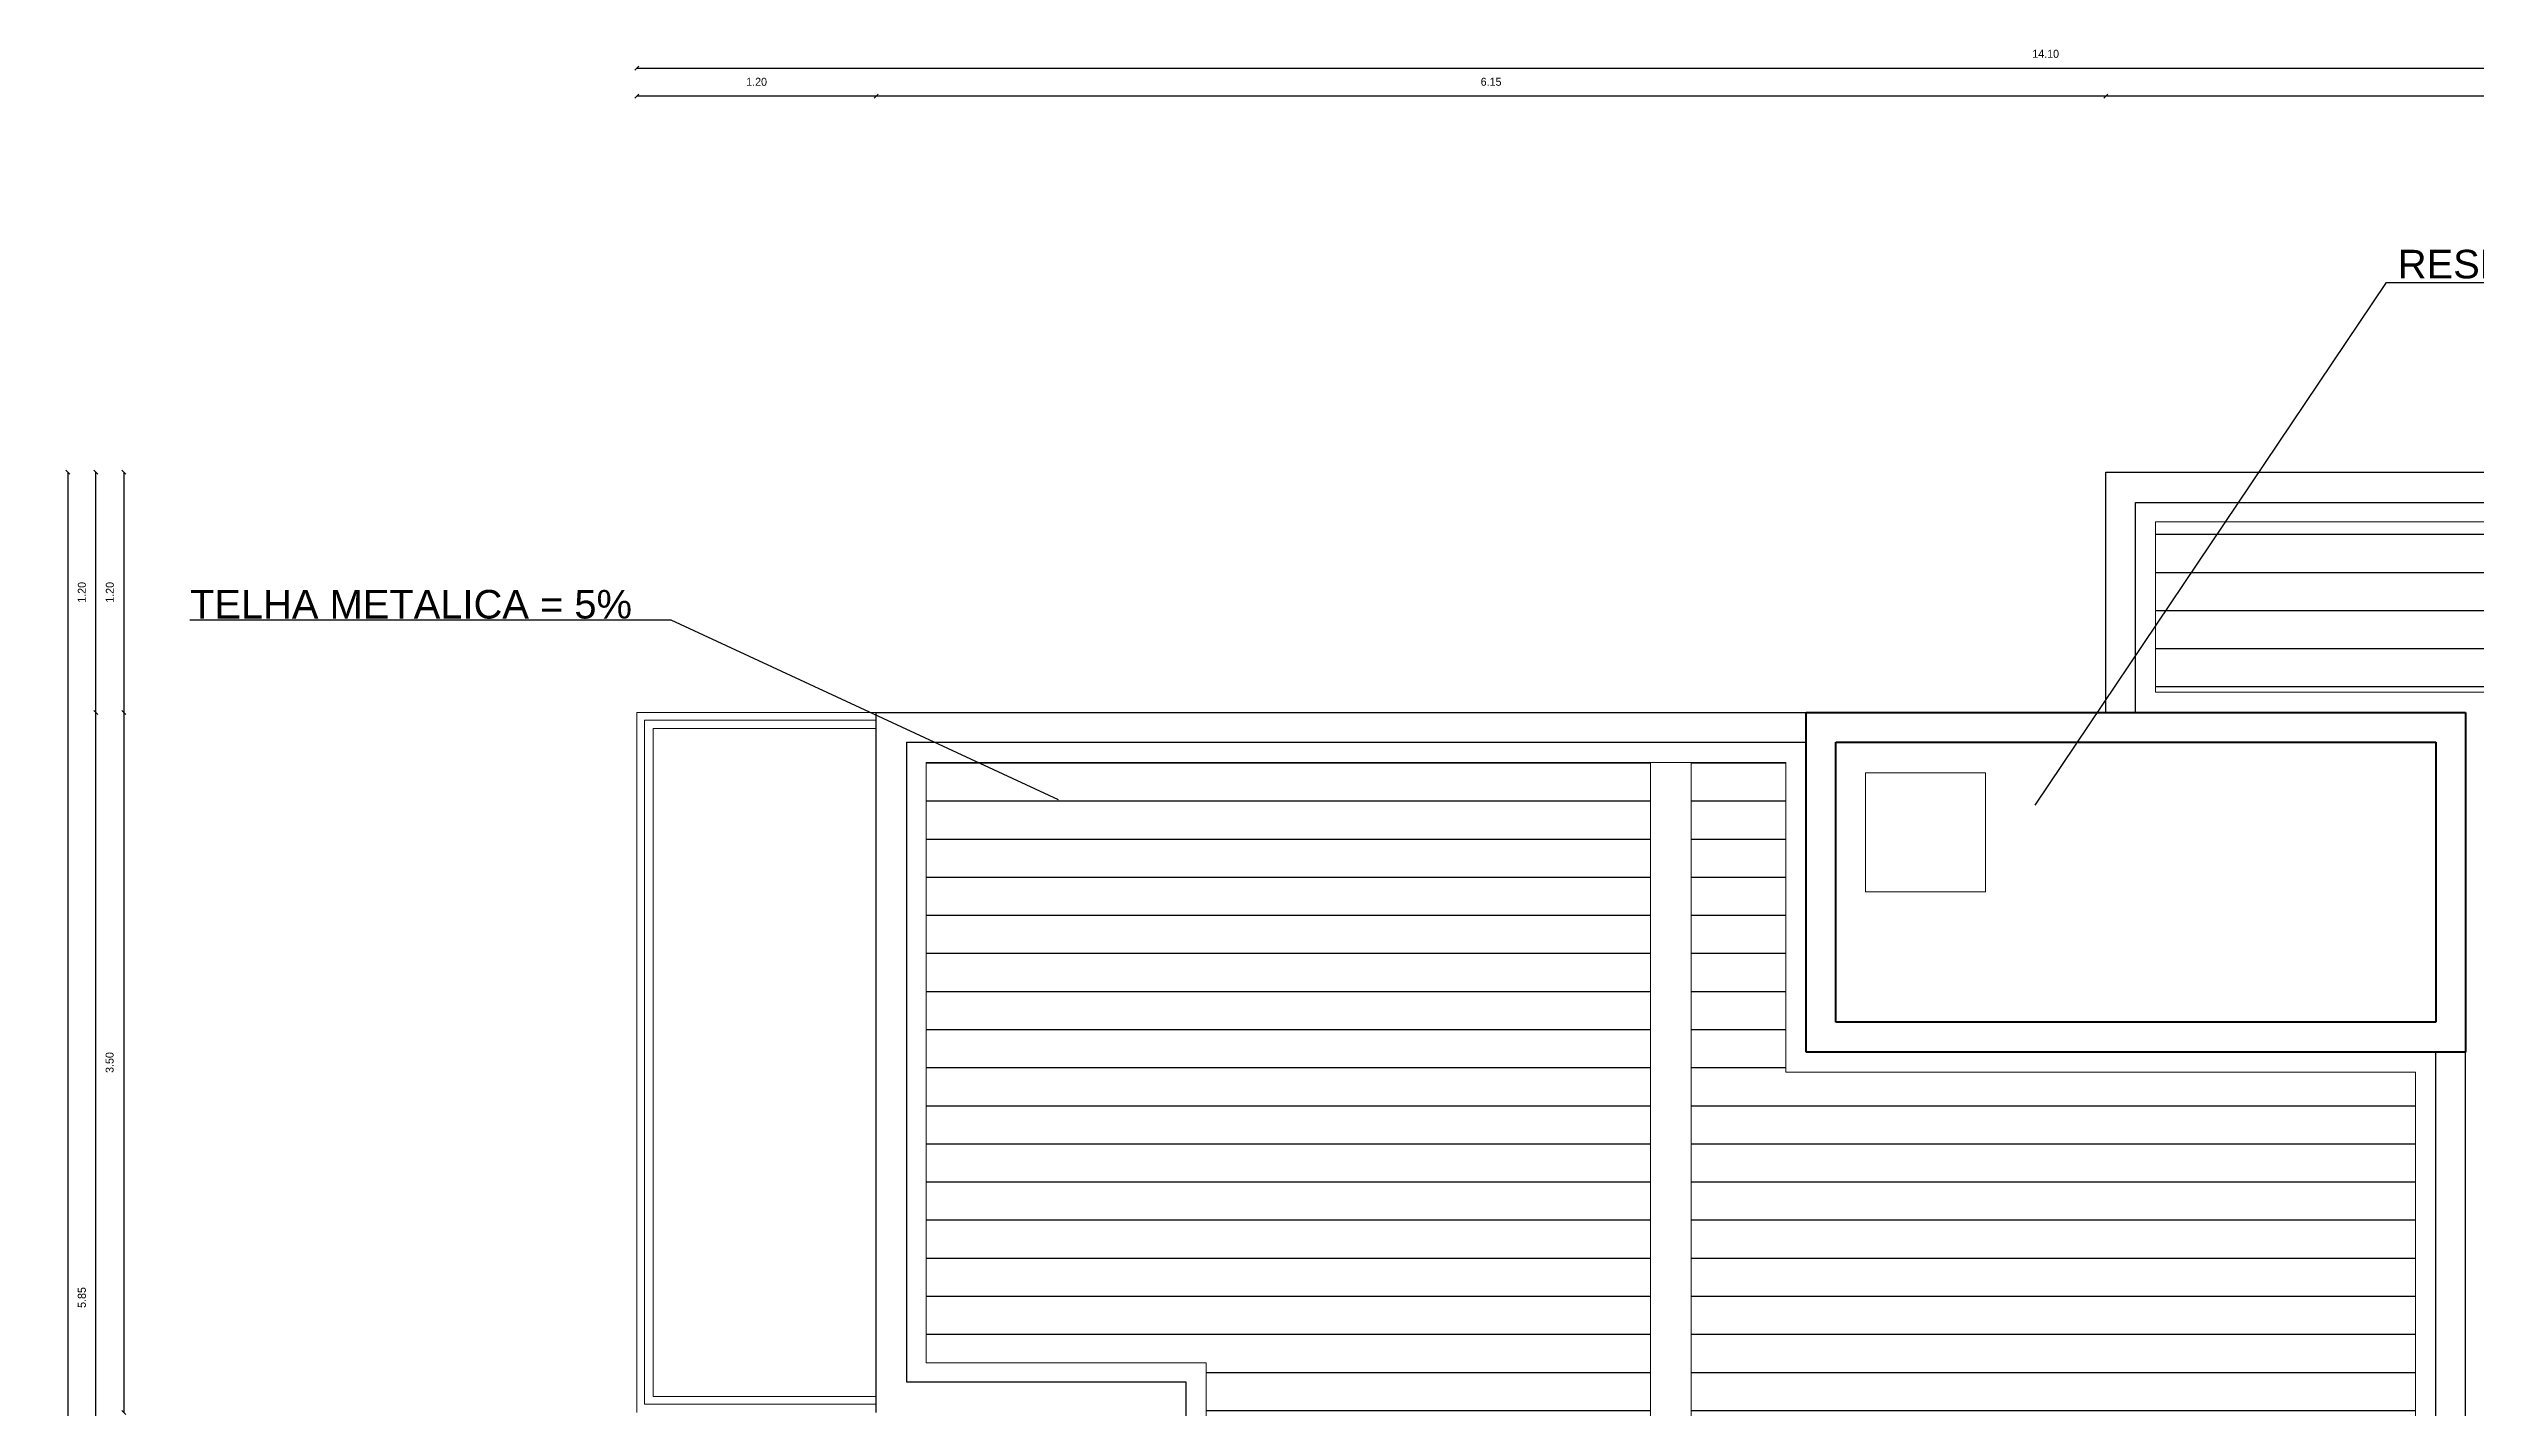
# Model space of a CAD drawing. Header units: metres. Extents: x 6 to 145, y 4 to 18.
# Drawn here: x 126.19 to 138.34, y 11.45 to 18.24 of the extents above; entities that cross this region are included whole.
import ezdxf

# ---------------------------------------------------------------- set-up
doc = ezdxf.new("R2010")
doc.units = ezdxf.units.M
doc.linetypes.add('DASHED2', pattern=[0.375, 0.25, -0.125])
doc.layers.get('0').update_dxf_attribs({"linetype": 'DASHED2'})
for name, color, linetype in [('01', 7, 'Continuous'), ('18-Textos', 7, 'Continuous'), ('ARQ - Cotas', 9, 'Continuous'), ('COTA', 5, 'Continuous')]:
    doc.layers.add(name, color=color, linetype=linetype)
doc.styles.add('ISA', font='stylu.ttf')
doc.styles.get("Standard").update_dxf_attribs({"font": 'arial.ttf'})
doc.dimstyles.new('ANAPAULA25', dxfattribs={"dimscale": 0, "dimtxt": 0.04, "dimasz": 0.02, "dimexe": 0.1, "dimexo": 0.4, "dimgap": 0.05, "dimtad": 1, "dimzin": 4, "dimdsep": 46, "dimtxsty": 'ISA', "dimblk": 'OBLIQUE', "dimcen": 0.03, "dimse1": 1, "dimse2": 1, "dimclrd": 256, "dimclrt": 256, "dimadec": 0, "dimazin": 0, "dimtfac": 1, "dimtmove": 2, "dimatfit": 3, "dimldrblk": 'OPEN30', "dimfxl": 0.1, "dimtolj": 1, "dimtzin": 0, "dimlwd": -1, "dimarcsym": 0})

# ---------------------------------------------------------------- blocks, each defined once
blk = doc.blocks.new('_Oblique')
at = {"color": 0, "linetype": 'ByBlock', "lineweight": -2}
blk.add_line((-0.5, -0.5), (0.5, 0.5), dxfattribs=at)
blk = doc.blocks.new('*D235')
at = {"layer": 'COTA', "ltscale": 1000, "transparency": 16777216}
blk.add_line((141.934, 18.003), (136.486, 18.003), dxfattribs=at)
at = {"layer": 'Defpoints', "color": 0, "ltscale": 1000, "transparency": 16777216}
for p in [(136.486, 18.003), (136.486, 16.122), (141.934, 16.122)]:
    blk.add_point(p, dxfattribs=at)
at = {"layer": 'COTA', "ltscale": 1000, "transparency": 16777216, "xscale": 0.02, "yscale": 0.02, "zscale": 0.02, "rotation": 180}
blk.add_blockref('_Oblique', (136.486, 18.003), dxfattribs=at)
at = {"layer": 'COTA', "ltscale": 1000, "transparency": 16777216, "xscale": 0.02, "yscale": 0.02, "zscale": 0.02}
blk.add_blockref('_Oblique', (141.934, 18.003), dxfattribs=at)
at = {"layer": 'COTA', "ltscale": 1000, "transparency": 16777216, "insert": (139.21, 18.074), "char_height": 0.04, "attachment_point": 5, "style": 'ISA'}
blk.add_mtext('\\A1;5.45', dxfattribs=at)
blk = doc.blocks.new('_Open30')
at = {"layer": 'ARQ - Cotas', "color": 0, "lineweight": -2}
for p, q in [((-1, 0.27), (0, 0)), ((0, 0), (-1, -0.27)), ((0, 0), (-1, 0))]:
    blk.add_line(p, q, dxfattribs=at)
blk = doc.blocks.new('*D236')
at = {"layer": 'COTA', "ltscale": 1000, "transparency": 16777216}
blk.add_line((136.486, 18.003), (130.334, 18.003), dxfattribs=at)
at = {"layer": 'Defpoints', "color": 0, "ltscale": 1000, "transparency": 16777216}
for p in [(130.334, 18.003), (130.334, 14.92), (136.486, 14.92)]:
    blk.add_point(p, dxfattribs=at)
at = {"layer": 'COTA', "ltscale": 1000, "transparency": 16777216, "xscale": 0.02, "yscale": 0.02, "zscale": 0.02, "rotation": 180}
blk.add_blockref('_Oblique', (130.334, 18.003), dxfattribs=at)
at = {"layer": 'COTA', "ltscale": 1000, "transparency": 16777216, "xscale": 0.02, "yscale": 0.02, "zscale": 0.02}
blk.add_blockref('_Oblique', (136.486, 18.003), dxfattribs=at)
at = {"layer": 'COTA', "ltscale": 1000, "transparency": 16777216, "insert": (133.41, 18.074), "char_height": 0.04, "attachment_point": 5, "style": 'ISA'}
blk.add_mtext('\\A1;6.15', dxfattribs=at)
blk = doc.blocks.new('*D237')
at = {"layer": 'COTA', "ltscale": 1000, "transparency": 16777216}
blk.add_line((130.334, 18.003), (129.136, 18.003), dxfattribs=at)
at = {"layer": 'Defpoints', "color": 0, "ltscale": 1000, "transparency": 16777216}
for p in [(129.136, 18.003), (129.136, 14.92), (130.334, 14.92)]:
    blk.add_point(p, dxfattribs=at)
at = {"layer": 'COTA', "ltscale": 1000, "transparency": 16777216, "xscale": 0.02, "yscale": 0.02, "zscale": 0.02, "rotation": 180}
blk.add_blockref('_Oblique', (129.136, 18.003), dxfattribs=at)
at = {"layer": 'COTA', "ltscale": 1000, "transparency": 16777216, "xscale": 0.02, "yscale": 0.02, "zscale": 0.02}
blk.add_blockref('_Oblique', (130.334, 18.003), dxfattribs=at)
at = {"layer": 'COTA', "ltscale": 1000, "transparency": 16777216, "insert": (129.735, 18.074), "char_height": 0.04, "attachment_point": 5, "style": 'ISA'}
blk.add_mtext('\\A1;1.20', dxfattribs=at)
blk = doc.blocks.new('*D238')
at = {"layer": 'COTA', "ltscale": 1000, "transparency": 16777216}
blk.add_line((129.136, 18.143), (143.234, 18.143), dxfattribs=at)
at = {"layer": 'Defpoints', "color": 0, "ltscale": 1000, "transparency": 16777216}
for p in [(143.234, 18.143), (129.136, 11.419), (143.234, 11.419)]:
    blk.add_point(p, dxfattribs=at)
at = {"layer": 'COTA', "ltscale": 1000, "transparency": 16777216, "xscale": 0.02, "yscale": 0.02, "zscale": 0.02, "rotation": 180}
blk.add_blockref('_Oblique', (129.136, 18.143), dxfattribs=at)
at = {"layer": 'COTA', "ltscale": 1000, "transparency": 16777216, "xscale": 0.02, "yscale": 0.02, "zscale": 0.02}
blk.add_blockref('_Oblique', (143.234, 18.143), dxfattribs=at)
at = {"layer": 'COTA', "ltscale": 1000, "transparency": 16777216, "insert": (136.185, 18.214), "char_height": 0.04, "attachment_point": 5, "style": 'ISA'}
blk.add_mtext('\\A1;14.10', dxfattribs=at)
blk = doc.blocks.new('*D239')
at = {"layer": 'COTA', "ltscale": 1000, "transparency": 16777216}
blk.add_line((126.569, 16.122), (126.569, 14.92), dxfattribs=at)
at = {"layer": 'Defpoints', "color": 0, "ltscale": 1000, "transparency": 16777216}
for p in [(136.486, 16.122), (126.569, 14.92), (136.486, 14.92)]:
    blk.add_point(p, dxfattribs=at)
at = {"layer": 'COTA', "ltscale": 1000, "transparency": 16777216, "xscale": 0.02, "yscale": 0.02, "zscale": 0.02}
for p, rotation in [((126.569, 16.122), 90), ((126.569, 14.92), 270)]:
    blk.add_blockref('_Oblique', p, dxfattribs=dict(at, rotation=rotation))
at = {"layer": 'COTA', "ltscale": 1000, "transparency": 16777216, "insert": (126.499, 15.521), "char_height": 0.04, "attachment_point": 5, "rotation": 90, "style": 'ISA'}
blk.add_mtext('\\A1;1.20', dxfattribs=at)
blk = doc.blocks.new('*D240')
at = {"layer": 'COTA', "ltscale": 1000, "transparency": 16777216}
blk.add_line((126.569, 14.92), (126.569, 11.419), dxfattribs=at)
at = {"layer": 'Defpoints', "color": 0, "ltscale": 1000, "transparency": 16777216}
for p in [(129.136, 14.92), (126.569, 11.419), (129.136, 11.419)]:
    blk.add_point(p, dxfattribs=at)
at = {"layer": 'COTA', "ltscale": 1000, "transparency": 16777216, "xscale": 0.02, "yscale": 0.02, "zscale": 0.02}
for p, rotation in [((126.569, 14.92), 90), ((126.569, 11.419), 270)]:
    blk.add_blockref('_Oblique', p, dxfattribs=dict(at, rotation=rotation))
at = {"layer": 'COTA', "ltscale": 1000, "transparency": 16777216, "insert": (126.498, 13.17), "char_height": 0.04, "attachment_point": 5, "rotation": 90, "style": 'ISA'}
blk.add_mtext('\\A1;3.50', dxfattribs=at)
blk = doc.blocks.new('*D244')
at = {"layer": 'COTA', "ltscale": 1000, "transparency": 16777216}
blk.add_line((126.429, 9.069), (126.429, 14.92), dxfattribs=at)
at = {"layer": 'Defpoints', "color": 0, "ltscale": 1000, "transparency": 16777216}
for p in [(126.429, 14.92), (131.736, 14.92), (131.736, 9.069)]:
    blk.add_point(p, dxfattribs=at)
at = {"layer": 'COTA', "ltscale": 1000, "transparency": 16777216, "xscale": 0.02, "yscale": 0.02, "zscale": 0.02}
for p, rotation in [((126.429, 14.92), 90), ((126.429, 9.069), 270)]:
    blk.add_blockref('_Oblique', p, dxfattribs=dict(at, rotation=rotation))
at = {"layer": 'COTA', "ltscale": 1000, "transparency": 16777216, "insert": (126.359, 11.995), "char_height": 0.04, "attachment_point": 5, "rotation": 90, "style": 'ISA'}
blk.add_mtext('\\A1;5.85', dxfattribs=at)
blk = doc.blocks.new('*D245')
at = {"layer": 'COTA', "ltscale": 1000, "transparency": 16777216}
blk.add_line((126.429, 14.92), (126.429, 16.122), dxfattribs=at)
at = {"layer": 'Defpoints', "color": 0, "ltscale": 1000, "transparency": 16777216}
for p in [(126.429, 16.122), (136.486, 16.122), (136.486, 14.92)]:
    blk.add_point(p, dxfattribs=at)
at = {"layer": 'COTA', "ltscale": 1000, "transparency": 16777216, "xscale": 0.02, "yscale": 0.02, "zscale": 0.02}
for p, rotation in [((126.429, 16.122), 90), ((126.429, 14.92), 270)]:
    blk.add_blockref('_Oblique', p, dxfattribs=dict(at, rotation=rotation))
at = {"layer": 'COTA', "ltscale": 1000, "transparency": 16777216, "insert": (126.359, 15.521), "char_height": 0.04, "attachment_point": 5, "rotation": 90, "style": 'ISA'}
blk.add_mtext('\\A1;1.20', dxfattribs=at)
blk = doc.blocks.new('*D246')
at = {"layer": 'COTA', "ltscale": 1000, "transparency": 16777216}
blk.add_line((126.289, 16.122), (126.289, 5.971), dxfattribs=at)
at = {"layer": 'Defpoints', "color": 0, "ltscale": 1000, "transparency": 16777216}
for p in [(136.486, 16.122), (126.289, 5.971), (138.137, 5.971)]:
    blk.add_point(p, dxfattribs=at)
at = {"layer": 'COTA', "ltscale": 1000, "transparency": 16777216, "xscale": 0.02, "yscale": 0.02, "zscale": 0.02}
for p, rotation in [((126.289, 16.122), 90), ((126.289, 5.971), 270)]:
    blk.add_blockref('_Oblique', p, dxfattribs=dict(at, rotation=rotation))
at = {"layer": 'COTA', "ltscale": 1000, "transparency": 16777216, "insert": (126.218, 11.046), "char_height": 0.04, "attachment_point": 5, "rotation": 90, "style": 'ISA'}
blk.add_mtext('\\A1;10.15', dxfattribs=at)

msp = doc.modelspace()

# ---------------------------------------------------------------- hatches: boundary and pattern name
at = {"ltscale": 1000}
h = msp.add_hatch(dxfattribs=at)
h.set_pattern_fill('ANSI31', color=8, scale=0.06, angle=135)
h.paths.add_polyline_path([(134.208, 14.67), (130.584, 14.67), (130.584, 11.669), (131.985, 11.669), (131.985, 9.319), (134.208, 9.319)])
h.paths.add_polyline_path([(138.035, 13.121), (134.885, 13.121), (134.885, 14.67), (134.411, 14.67), (134.411, 9.319), (138.035, 9.319)])
h.paths.add_polyline_path([(139.758, 15.873), (136.735, 15.873), (136.735, 15.022), (138.386, 15.022), (138.386, 6.22), (139.758, 6.22)])
h.paths.add_polyline_path([(141.684, 15.873), (139.961, 15.873), (139.961, 6.22), (141.684, 6.22), (141.684, 10.771), (142.984, 10.771), (142.984, 11.923), (141.684, 11.923)])

# ---------------------------------------------------------------- linework, layer by layer
for p, q in [((136.133, 14.457), (137.89, 17.071)), ((137.89, 17.071), (139.673, 17.071)), ((126.9, 15.383), (129.306, 15.383)), ((129.306, 15.383), (131.244, 14.485))]:
    msp.add_line(p, q, dxfattribs=at)
at = {"layer": '01', "lineweight": 30}
for p, q in [((136.486, 14.92), (136.486, 16.122)), ((136.486, 16.122), (141.934, 16.122)), ((136.634, 14.92), (136.634, 15.97)), ((136.634, 15.97), (141.786, 15.97)), ((130.334, 11.419), (130.334, 14.92)), ((130.334, 14.92), (134.987, 14.92)), ((130.487, 11.571), (130.487, 14.772)), ((130.487, 14.772), (134.987, 14.772)), ((138.137, 5.971), (138.137, 13.222)), ((138.285, 6.123), (138.285, 13.222)), ((131.884, 11.571), (130.487, 11.571)), ((131.884, 9.222), (131.884, 11.571))]:
    msp.add_line(p, q, dxfattribs=at)
at = {"layer": '01', "lineweight": 18}
for p, q in [((136.735, 15.022), (136.735, 15.873)), ((136.735, 15.873), (141.684, 15.873)), ((138.386, 15.022), (136.735, 15.022)), ((130.584, 11.669), (130.584, 14.67)), ((130.584, 14.67), (134.885, 14.67)), ((134.208, 9.319), (134.208, 14.67)), ((134.411, 9.319), (134.411, 14.67)), ((134.885, 14.67), (134.885, 13.121)), ((135.884, 14.619), (135.283, 14.619)), ((135.283, 14.619), (135.283, 14.023)), ((135.884, 14.023), (135.884, 14.619)), ((135.283, 14.023), (135.884, 14.023)), ((134.885, 13.121), (138.035, 13.121)), ((138.035, 13.121), (138.035, 9.319)), ((131.985, 11.669), (130.584, 11.669)), ((131.985, 9.319), (131.985, 11.669))]:
    msp.add_line(p, q, dxfattribs=at)
at = {"layer": '01', "lineweight": 9}
for p, q in [((130.334, 14.92), (129.136, 14.92)), ((129.136, 14.92), (129.136, 11.419)), ((130.334, 14.882), (129.174, 14.882)), ((129.174, 14.882), (129.174, 11.461)), ((130.334, 14.84), (129.217, 14.84)), ((129.217, 14.84), (129.217, 11.499)), ((129.174, 11.461), (130.334, 11.461)), ((129.217, 11.499), (130.334, 11.499))]:
    msp.add_line(p, q, dxfattribs=at)
at = {"layer": '01', "lineweight": 40}
for p, q in [((134.987, 14.92), (138.285, 14.92)), ((134.987, 13.222), (134.987, 14.92)), ((138.285, 14.92), (138.285, 13.222)), ((135.135, 14.772), (138.137, 14.772)), ((135.135, 13.371), (135.135, 14.772)), ((138.137, 14.772), (138.137, 13.371)), ((138.137, 13.371), (135.135, 13.371)), ((138.285, 13.222), (134.987, 13.222))]:
    msp.add_line(p, q, dxfattribs=at)

# ---------------------------------------------------------------- texts
at = {"layer": '18-Textos', "color": 0, "ltscale": 1000, "char_height": 0.1428, "attachment_point": 1}
for s, insert in [('\\pxql;RESERVATORIO', (137.947, 17.234)), ('\\pxql;TELHA METALICA = 5%', (126.9, 15.533))]:
    msp.add_mtext_dynamic_manual_height_columns(s, width=4.16165, gutter_width=12.5, heights=[0.137], dxfattribs=dict(at, insert=insert))

# ---------------------------------------------------------------- dimensions: what is measured, and where the dimension line sits
at = {"layer": 'COTA', "ltscale": 1000}
for base, p1, p2, picture, middle in [((143.234, 18.143), (129.136, 11.419), (143.234, 11.419), '*D238', (136.185, 18.214)), ((129.136, 18.003), (130.334, 14.92), (129.136, 14.92), '*D237', (129.735, 18.074)), ((130.334, 18.003), (136.486, 14.92), (130.334, 14.92), '*D236', (133.41, 18.074)), ((136.486, 18.003), (141.934, 16.122), (136.486, 16.122), '*D235', (139.21, 18.074))]:
    dim = msp.add_linear_dim(base=base, p1=p1, p2=p2, dimstyle='ANAPAULA25', override={"dimscale": 1}, dxfattribs=at)
    dim.commit()
    dim.dimension.update_dxf_attribs({"geometry": picture, "text_midpoint": middle})
for base, p1, p2, picture, middle in [((126.289, 5.971), (136.486, 16.122), (138.137, 5.971), '*D246', (126.218, 11.046)), ((126.429, 16.122), (136.486, 14.92), (136.486, 16.122), '*D245', (126.359, 15.521)), ((126.569, 14.92), (136.486, 16.122), (136.486, 14.92), '*D239', (126.499, 15.521)), ((126.429, 14.92), (131.736, 9.069), (131.736, 14.92), '*D244', (126.359, 11.995)), ((126.569, 11.419), (129.136, 14.92), (129.136, 11.419), '*D240', (126.498, 13.17))]:
    dim = msp.add_linear_dim(base=base, p1=p1, p2=p2, angle=90, dimstyle='ANAPAULA25', override={"dimscale": 1}, dxfattribs=at)
    dim.commit()
    dim.dimension.update_dxf_attribs({"geometry": picture, "text_midpoint": middle})

doc.saveas('drawing.dxf')
